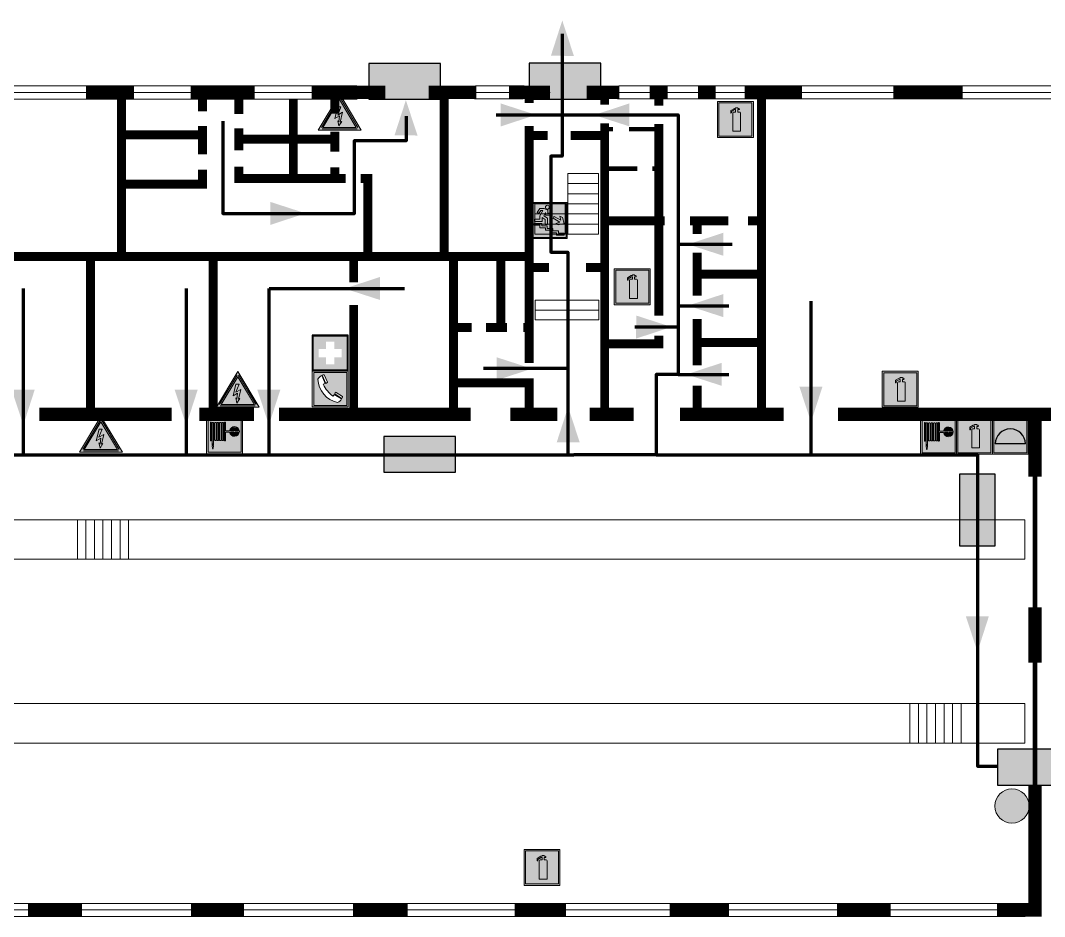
# Model space of a CAD drawing. Header units: millimetres. Extents: x 13114 to 67229, y 22859 to 38520.
# Drawn here: x 33638.7 to 33867, y 25099.8 to 25299.6 of the extents above; entities that cross this region are included whole.
import ezdxf

# ---------------------------------------------------------------- set-up
doc = ezdxf.new("R2010")
doc.units = ezdxf.units.MM
doc.layers.add('План_Штампы', color=7, linetype='Continuous')

# ---------------------------------------------------------------- blocks, each defined once
blk = doc.blocks.new('A$C7B4425F7')
at = {"true_color": 0xffffff}
blk.add_hatch(color=7, dxfattribs=at).paths.add_polyline_path([(0, 0), (-16, 0), (-16, -8), (0, -8)])
h = blk.add_hatch(color=126)
h.paths.add_polyline_path([(-0.2, -0.2), (-15.8, -0.2), (-15.8, -7.8), (-0.2, -7.8)])
h.paths.add_polyline_path([(-11.76, -2.03), (-11.76, -3.66), (-11.17, -3.66, -0.568275), (-11.17, -6.18), (-12.58, -6.18), (-12.58, -2.03)], flags=16)
h.paths.add_polyline_path([(-13.33, -4.12, -0.495768), (-13.59, -6.18), (-15.03, -6.18), (-15.03, -2.03), (-13.59, -2.03, -0.487973)], flags=16)
h.paths.add_polyline_path([(-10.25, -2.03), (-9.48, -2.03), (-9.48, -6.18), (-10.25, -6.18)], flags=16)
h.paths.add_polyline_path([(-13.84, -3.69), (-14.24, -3.69), (-14.24, -3.03), (-13.9, -3.03, -0.692621)], flags=0)
h.paths.add_polyline_path([(-9.15, -2.03), (-8.4, -2.03), (-8.04, -3.07), (-7.68, -2.03), (-6.93, -2.03), (-7.64, -4.1), (-6.93, -6.18), (-7.68, -6.18), (-8.04, -5.14), (-8.4, -6.18), (-9.15, -6.18), (-8.44, -4.1)], flags=16)
h.paths.add_polyline_path([(-11.76, -4.46), (-11.42, -4.46, -0.692621), (-11.36, -5.12), (-11.76, -5.12)], flags=0)
h.paths.add_polyline_path([(-13.9, -5.2), (-14.24, -5.2), (-14.24, -4.55), (-13.84, -4.55, -0.708038)], flags=0)
edge = h.paths.add_edge_path(flags=16)
edge.add_ellipse((-5.51, -4.08), major_axis=(0, 2.05), ratio=0.586184, start_angle=0, end_angle=360)
edge = h.paths.add_edge_path(flags=0)
edge.add_ellipse((-5.51, -4.08), major_axis=(0, 1.14), ratio=0.454828, start_angle=0, end_angle=360)
h.paths.add_polyline_path([(-4.13, -4.96, 0.377264), (-3.48, -4.52, 0.0555), (-3.16, -2.03), (-1.66, -2.03), (-1.66, -4.96), (-0.96, -4.96), (-0.96, -7.01), (-1.75, -7.01), (-1.75, -6.18), (-3.3, -6.18), (-3.3, -7.02), (-4.13, -7.02)], flags=16)
h.paths.add_polyline_path([(-2.73, -2.91), (-2.28, -2.91), (-2.28, -4.96), (-3.05, -4.96, 0.079136)], flags=0)
at = {"color": 126}
blk.add_lwpolyline([(-16, -8), (0, -8), (0, 0), (-16, 0)], close=True, dxfattribs=at)
blk = doc.blocks.new('вниз')
at = {"lineweight": 0, "true_color": 0xffffff}
h = blk.add_hatch(color=7, dxfattribs=at)
h.dxf.hatch_style = 1
h.paths.add_polyline_path([(40994.51, -4472.22), (40986.51, -4472.22), (40986.51, -4480.22), (40994.51, -4480.22)])
h.paths.add_polyline_path([(40994.31, -4472.42), (40994.31, -4480.01), (40986.71, -4480.01), (40986.71, -4472.42)], flags=16)
h.paths.add_polyline_path([(40988.43, -4473.53), (40989.43, -4473.53), (40990.19, -4473.96), (40990.19, -4474.6), (40991, -4474.6), (40991, -4475.06), (40989.73, -4475.06), (40989.73, -4474.46), (40989.3, -4475.18), (40990.17, -4475.7), (40990.17, -4477.11), (40989.63, -4477.11), (40989.63, -4476.01), (40988.94, -4475.59), (40988.94, -4476.46), (40988.94, -4476.46), (40987.47, -4476.46), (40987.26, -4476.46), (40987.26, -4475.92), (40988.4, -4475.92), (40988.4, -4475.2), (40989.1, -4473.99), (40988.66, -4473.99), (40988.24, -4474.7), (40987.86, -4474.47), (40988.41, -4473.56)], flags=0)
h.paths.add_polyline_path([(40990.55, -4473.29, -1), (40989.69, -4473.29, -1)], flags=0)
h.paths.add_polyline_path([(40988.85, -4476.89), (40988.85, -4477.43), (40990.1, -4477.43), (40990.1, -4477.99), (40991.34, -4477.99), (40991.34, -4478.54), (40992.59, -4478.54), (40992.59, -4479.09), (40993.83, -4479.09), (40993.83, -4479.52), (40992.17, -4479.52), (40992.17, -4478.97), (40990.91, -4478.97), (40990.91, -4478.41), (40989.68, -4478.41), (40989.68, -4477.86), (40988.43, -4477.86), (40988.43, -4477.31), (40987.6, -4477.31), (40987.18, -4477.31), (40987.18, -4476.89)], flags=0)
h.paths.add_polyline_path([(40991.61, -4475.33), (40993.12, -4476.2), (40992.9, -4475.27), (40993.48, -4475.6), (40993.83, -4476.88), (40992.56, -4477.22), (40991.97, -4476.88), (40992.9, -4476.61), (40991.38, -4475.74), (40991.58, -4475.39)], flags=0)
h.paths.add_polyline_path([(40990.19, -4473.96), (40989.43, -4473.53), (40988.43, -4473.53), (40988.41, -4473.56), (40987.86, -4474.47), (40988.24, -4474.7), (40988.66, -4473.99), (40989.1, -4473.99), (40988.4, -4475.2), (40988.4, -4475.92), (40987.26, -4475.92), (40987.26, -4476.46), (40987.47, -4476.46), (40988.94, -4476.46), (40988.94, -4476.27), (40988.94, -4475.59), (40989.63, -4476.01), (40989.63, -4477.11), (40990.17, -4477.11), (40990.17, -4475.7), (40989.3, -4475.18), (40989.73, -4474.46), (40989.73, -4475.06), (40991, -4475.06), (40991, -4474.6), (40990.19, -4474.6)], flags=0)
h.paths.add_polyline_path([(40990.55, -4473.29, 1), (40989.69, -4473.29, 1)], flags=0)
h.paths.add_polyline_path([(40991.61, -4475.33), (40991.58, -4475.39), (40991.38, -4475.74), (40992.9, -4476.61), (40991.97, -4476.88), (40992.56, -4477.22), (40993.83, -4476.88), (40993.48, -4475.6), (40992.9, -4475.27), (40993.12, -4476.2)], flags=0)
h.paths.add_polyline_path([(40990.1, -4477.43), (40988.85, -4477.43), (40988.85, -4476.89), (40987.18, -4476.89), (40987.18, -4477.31), (40987.6, -4477.31), (40988.43, -4477.31), (40988.43, -4477.86), (40989.68, -4477.86), (40989.68, -4478.41), (40990.91, -4478.41), (40990.91, -4478.97), (40992.17, -4478.97), (40992.17, -4479.52), (40993.83, -4479.52), (40993.83, -4479.09), (40992.59, -4479.09), (40992.59, -4478.54), (40991.34, -4478.54), (40991.34, -4477.99), (40990.1, -4477.99)], flags=0)
at = {"lineweight": 0}
h = blk.add_hatch(color=126, dxfattribs=at)
h.dxf.hatch_style = 1
h.paths.add_polyline_path([(40994.31, -4472.42), (40986.71, -4472.42), (40986.71, -4480.01), (40994.31, -4480.01)])
h.paths.add_polyline_path([(40988.43, -4473.53), (40989.43, -4473.53), (40990.19, -4473.96), (40990.19, -4474.6), (40991, -4474.6), (40991, -4475.06), (40989.73, -4475.06), (40989.73, -4474.46), (40989.3, -4475.18), (40990.17, -4475.7), (40990.17, -4477.11), (40989.63, -4477.11), (40989.63, -4476.01), (40988.94, -4475.59), (40988.94, -4476.46), (40988.94, -4476.46), (40987.47, -4476.46), (40987.26, -4476.46), (40987.26, -4475.92), (40988.4, -4475.92), (40988.4, -4475.2), (40989.1, -4473.99), (40988.66, -4473.99), (40988.24, -4474.7), (40987.86, -4474.47), (40988.41, -4473.56)], flags=16)
h.paths.add_polyline_path([(40990.55, -4473.29, -1), (40989.69, -4473.29, -1)], flags=16)
h.paths.add_polyline_path([(40988.85, -4476.89), (40988.85, -4477.43), (40990.1, -4477.43), (40990.1, -4477.99), (40991.34, -4477.99), (40991.34, -4478.54), (40992.59, -4478.54), (40992.59, -4479.09), (40993.83, -4479.09), (40993.83, -4479.52), (40992.17, -4479.52), (40992.17, -4478.97), (40990.91, -4478.97), (40990.91, -4478.41), (40989.68, -4478.41), (40989.68, -4477.86), (40988.43, -4477.86), (40988.43, -4477.31), (40987.6, -4477.31), (40987.18, -4477.31), (40987.18, -4476.89)], flags=16)
h.paths.add_polyline_path([(40991.61, -4475.33), (40993.12, -4476.2), (40992.9, -4475.27), (40993.48, -4475.6), (40993.83, -4476.88), (40992.56, -4477.22), (40991.97, -4476.88), (40992.9, -4476.61), (40991.38, -4475.74), (40991.58, -4475.39)], flags=16)
at = {"lineweight": 0, "true_color": 0xffffff}
h = blk.add_hatch(color=7, dxfattribs=at)
h.dxf.hatch_style = 1
h.paths.add_polyline_path([(40989.73, -4474.46), (40989.73, -4475.06), (40991, -4475.06), (40991, -4474.6), (40990.19, -4474.6), (40990.19, -4473.96), (40989.43, -4473.53), (40988.43, -4473.53), (40988.41, -4473.56), (40987.86, -4474.47), (40988.24, -4474.7), (40988.66, -4473.99), (40989.1, -4473.99), (40988.4, -4475.2), (40988.4, -4475.92), (40987.26, -4475.92), (40987.26, -4476.46), (40987.47, -4476.46), (40988.94, -4476.46), (40988.94, -4475.59), (40989.63, -4476.01), (40989.63, -4477.11), (40990.17, -4477.11), (40990.17, -4475.7), (40989.3, -4475.18)])
h.paths.add_polyline_path([(40989.69, -4473.29, 1), (40990.55, -4473.29, 1)])
h.paths.add_polyline_path([(40991.61, -4475.33), (40991.58, -4475.39), (40991.38, -4475.74), (40992.9, -4476.61), (40991.97, -4476.88), (40992.56, -4477.22), (40993.83, -4476.88), (40993.48, -4475.6), (40992.9, -4475.27), (40993.12, -4476.2)])
h.paths.add_polyline_path([(40990.1, -4477.43), (40988.85, -4477.43), (40988.85, -4476.89), (40987.18, -4476.89), (40987.18, -4477.31), (40987.6, -4477.31), (40988.43, -4477.31), (40988.43, -4477.86), (40989.68, -4477.86), (40989.68, -4478.41), (40990.91, -4478.41), (40990.91, -4478.97), (40992.17, -4478.97), (40992.17, -4479.52), (40993.83, -4479.52), (40993.83, -4479.09), (40992.59, -4479.09), (40992.59, -4478.54), (40991.34, -4478.54), (40991.34, -4477.99), (40990.1, -4477.99)])
at = {"color": 126, "lineweight": 0}
for points in [[(40986.51, -4472.22), (40994.51, -4472.22), (40994.51, -4480.22), (40986.51, -4480.22)], [(40986.71, -4472.42), (40994.31, -4472.42), (40994.31, -4480.01), (40986.71, -4480.01)]]:
    blk.add_lwpolyline(points, close=True, dxfattribs=at)
for points in [[(40987.47, -4476.46), (40987.26, -4476.46), (40987.26, -4475.92), (40988.4, -4475.92), (40988.4, -4475.2), (40989.1, -4473.99), (40988.66, -4473.99), (40988.24, -4474.7), (40987.86, -4474.47), (40988.41, -4473.56), (40988.43, -4473.53), (40989.43, -4473.53), (40990.19, -4473.96), (40990.19, -4474.6), (40991, -4474.6), (40991, -4475.06), (40989.73, -4475.06), (40989.73, -4474.46), (40989.3, -4475.18), (40990.17, -4475.7), (40990.17, -4477.11), (40989.63, -4477.11), (40989.63, -4476.01), (40988.94, -4475.59), (40988.94, -4476.46)], [(40987.47, -4476.46), (40988.94, -4476.46), (40988.94, -4476.27)], [(40991.58, -4475.39), (40991.38, -4475.74), (40992.9, -4476.61), (40991.97, -4476.88), (40992.56, -4477.22), (40993.83, -4476.88), (40993.48, -4475.6), (40992.9, -4475.27), (40993.12, -4476.2), (40991.61, -4475.33), (40991.58, -4475.39)], [(40987.6, -4477.31), (40987.18, -4477.31), (40987.18, -4476.89), (40988.85, -4476.89), (40988.85, -4477.43), (40990.1, -4477.43), (40990.1, -4477.99), (40991.34, -4477.99), (40991.34, -4478.54), (40992.59, -4478.54), (40992.59, -4479.09), (40993.83, -4479.09), (40993.83, -4479.52), (40992.17, -4479.52), (40992.17, -4478.97), (40990.91, -4478.97), (40990.91, -4478.41), (40989.68, -4478.41), (40989.68, -4477.86), (40988.43, -4477.86), (40988.43, -4477.31), (40987.6, -4477.31)]]:
    blk.add_lwpolyline(points, dxfattribs=at)
blk.add_circle((40990.12, -4473.29), 0.432, dxfattribs=at)
blk = doc.blocks.new('A$C3E6D3DDE')
at = {"lineweight": 5}
h = blk.add_hatch(color=40, dxfattribs=at)
h.paths.add_polyline_path([(24.1, 1.45), (16.46, -11.35), (31.74, -11.35)])
h.paths.add_polyline_path([(24.09, -0.46), (30.03, -10.41), (18.14, -10.41)], flags=16)
h.paths.add_polyline_path([(24.54, -3.08), (23.41, -6.02), (25.13, -5.01), (24.33, -8.5), (24.82, -8.27), (23.79, -9.86), (23.4, -8.04), (23.8, -8.43), (24.04, -6.29), (22.39, -7.25), (23.44, -3.08)], flags=0)
h = blk.add_hatch(color=256, dxfattribs=at)
h.paths.add_polyline_path([(24.37, 0.03, 0.567511), (23.82, 0.03), (17.59, -10.4, 0.582454), (17.86, -10.88), (30.32, -10.88, 0.582149), (30.6, -10.4)])
h.paths.add_polyline_path([(24.09, -0.46), (18.14, -10.41), (30.03, -10.41)], flags=16)
h.paths.add_polyline_path([(24.54, -3.08), (23.41, -6.02), (25.13, -5.01), (24.33, -8.5), (24.82, -8.27), (23.79, -9.86), (23.4, -8.04), (23.8, -8.43), (24.04, -6.29), (22.39, -7.25), (23.44, -3.08)], flags=0)
h = blk.add_hatch(color=40, dxfattribs=at)
h.paths.add_polyline_path([(24.09, -0.46), (18.14, -10.41), (30.03, -10.41)])
h.paths.add_polyline_path([(24.82, -8.27), (23.79, -9.86), (23.4, -8.04), (23.8, -8.43), (24.04, -6.29), (22.39, -7.25), (23.44, -3.08), (24.54, -3.08), (23.41, -6.02), (25.13, -5.01), (24.33, -8.5)], flags=16)
at = {"color": 40, "lineweight": 5}
for p, q in [((16.46, -11.35), (24.1, 1.45)), ((24.1, 1.45), (31.74, -11.35))]:
    blk.add_line(p, q, dxfattribs=at)
at = {"lineweight": 5}
for p, q in [((17.59, -10.4), (23.82, 0.03)), ((24.37, 0.03), (30.6, -10.4)), ((18.14, -10.41), (24.09, -0.46)), ((23.44, -3.08), (22.39, -7.25)), ((23.41, -6.02), (24.54, -3.08)), ((24.54, -3.08), (23.44, -3.08)), ((24.09, -0.46), (30.03, -10.41)), ((22.39, -7.25), (24.04, -6.29)), ((25.13, -5.01), (23.41, -6.02)), ((24.04, -6.29), (23.8, -8.43)), ((24.33, -8.5), (25.13, -5.01)), ((17.86, -10.88), (30.32, -10.88)), ((18.14, -10.41), (30.03, -10.41)), ((23.8, -8.43), (23.4, -8.04)), ((23.4, -8.04), (23.79, -9.86)), ((23.79, -9.86), (24.82, -8.27)), ((24.82, -8.27), (24.33, -8.5))]:
    blk.add_line(p, q, dxfattribs=at)
at = {"color": 50, "lineweight": 5}
blk.add_line((31.74, -11.35), (16.46, -11.35), dxfattribs=at)
blk = doc.blocks.new('A$C37112FD5')
at = {"true_color": 0xf5f5ff}
h = blk.add_hatch(color=7, dxfattribs=at)
h.dxf.hatch_style = 1
h.paths.add_polyline_path([(12.8, -7.4), (0, -7.4), (0, -20.2), (12.8, -20.2)])
h.paths.add_polyline_path([(12.29, -7.91), (12.29, -19.69), (0.51, -19.69), (0.51, -7.91)], flags=16)
h.paths.add_polyline_path([(4.98, -9.04, -0.42597), (5.17, -9.22), (5.17, -12.25), (5.17, -15.29, -0.432244), (4.98, -15.47), (4.83, -15.47, -0.42597), (4.64, -15.29), (4.64, -12.25), (4.64, -9.22, -0.432244), (4.83, -9.04)], flags=0)
h.paths.add_polyline_path([(4.28, -9.22), (4.28, -12.25), (4.28, -15.29, -0.432244), (4.09, -15.47), (3.94, -15.47, -0.42597), (3.75, -15.29), (3.75, -12.25), (3.75, -9.22, -0.432244), (3.94, -9.04), (4.09, -9.04, -0.42597)], flags=0)
h.paths.add_polyline_path([(5.72, -9.04), (5.87, -9.04, -0.42597), (6.06, -9.22), (6.06, -12.25), (6.06, -15.29, -0.432244), (5.87, -15.47), (5.72, -15.47, -0.42597), (5.53, -15.29), (5.53, -12.25), (5.53, -9.22, -0.432244)], flags=0)
h.paths.add_polyline_path([(6.42, -8.9), (6.5, -8.9, -0.42597), (6.69, -9.08), (6.69, -12.03), (8.21, -12.03, -15.824349), (8.21, -12.47), (6.69, -12.47), (6.69, -15.42, -0.432244), (6.5, -15.6), (6.42, -15.6)], flags=0)
h.paths.add_polyline_path([(3.39, -9.22), (3.39, -12.25), (3.39, -15.29, -0.432244), (3.2, -15.47), (3.05, -15.47, -0.42597), (2.85, -15.29), (2.85, -12.25), (2.85, -9.22, -0.432244), (3.05, -9.04), (3.2, -9.04, -0.42597)], flags=0)
h.paths.add_polyline_path([(2.5, -9.22), (2.5, -16.71), (1.96, -16.71), (1.96, -9.22, -0.432244), (2.15, -9.04), (2.31, -9.04, -0.42597)], flags=0)
h.paths.add_polyline_path([(1.61, -8.9), (1.61, -15.6), (1.57, -15.6, -0.42597), (1.37, -15.42), (1.37, -12.03), (1.37, -9.09, -0.432244), (1.57, -8.9)], flags=0)
h.paths.add_polyline_path([(9.76, -10.81), (9.76, -12.03), (8.49, -12.03, -0.336371)], flags=0)
h.paths.add_polyline_path([(8.49, -12.47), (9.76, -12.47), (9.76, -13.7, -0.336371)], flags=0)
h.paths.add_polyline_path([(10.11, -10.81, -0.336371), (11.38, -12.03), (10.11, -12.03)], flags=0)
h.paths.add_polyline_path([(10.11, -12.47), (11.38, -12.47, -0.336371), (10.11, -13.7)], flags=0)
h.paths.add_polyline_path([(2.5, -16.84), (2.5, -17.05), (1.97, -17.05), (1.97, -16.84)], flags=0)
h.paths.add_polyline_path([(2.5, -17.24, -0.033778), (2.24, -18.6, -0.033778), (1.97, -17.24)], flags=0)
h = blk.add_hatch(color=242)
h.dxf.hatch_style = 1
h.paths.add_polyline_path([(12.29, -7.91), (0.51, -7.91), (0.51, -19.69), (12.29, -19.69)])
h.paths.add_polyline_path([(6.42, -15.6), (6.42, -8.9), (6.5, -8.9, -0.42597), (6.69, -9.08), (6.69, -12.03), (8.21, -12.03, -15.824349), (8.21, -12.47), (6.69, -12.47), (6.69, -15.42, -0.432244), (6.5, -15.6)], flags=16)
h.paths.add_polyline_path([(5.87, -15.47), (5.72, -15.47, -0.42597), (5.53, -15.29), (5.53, -12.25), (5.53, -9.22, -0.432244), (5.72, -9.04), (5.87, -9.04, -0.42597), (6.06, -9.22), (6.06, -12.25), (6.06, -15.29, -0.432244)], flags=16)
h.paths.add_polyline_path([(4.98, -15.47), (4.83, -15.47, -0.42597), (4.64, -15.29), (4.64, -12.25), (4.64, -9.22, -0.432244), (4.83, -9.04), (4.98, -9.04, -0.42597), (5.17, -9.22), (5.17, -12.25), (5.17, -15.29, -0.432244)], flags=16)
h.paths.add_polyline_path([(4.09, -15.47), (3.94, -15.47, -0.42597), (3.75, -15.29), (3.75, -12.25), (3.75, -9.22, -0.432244), (3.94, -9.04), (4.09, -9.04, -0.42597), (4.28, -9.22), (4.28, -12.25), (4.28, -15.29, -0.432244)], flags=16)
h.paths.add_polyline_path([(3.2, -15.47), (3.05, -15.47, -0.42597), (2.85, -15.29), (2.85, -12.25), (2.85, -9.22, -0.432244), (3.05, -9.04), (3.2, -9.04, -0.42597), (3.39, -9.22), (3.39, -12.25), (3.39, -15.29, -0.432244)], flags=16)
h.paths.add_polyline_path([(2.5, -17.05), (1.97, -17.05), (1.97, -16.84), (2.5, -16.84)], flags=16)
h.paths.add_polyline_path([(2.5, -17.24, -0.033778), (2.24, -18.6, -0.033778), (1.97, -17.24)], flags=16)
h.paths.add_polyline_path([(2.5, -16.71), (1.96, -16.71), (1.96, -9.22, -0.432244), (2.15, -9.04), (2.31, -9.04, -0.42597), (2.5, -9.22)], flags=16)
h.paths.add_polyline_path([(1.61, -15.6), (1.57, -15.6, -0.42597), (1.37, -15.42), (1.37, -12.03), (1.37, -9.09, -0.432244), (1.57, -8.9), (1.61, -8.9)], flags=16)
h.paths.add_polyline_path([(8.49, -12.47), (9.76, -12.47), (9.76, -13.7, -0.336371)], flags=0)
h.paths.add_polyline_path([(10.11, -13.7), (10.11, -12.47), (11.38, -12.47, -0.336371)], flags=0)
h.paths.add_polyline_path([(8.49, -12.03, -0.336371), (9.76, -10.81), (9.76, -12.03)], flags=0)
h.paths.add_polyline_path([(10.11, -12.03), (10.11, -10.81, -0.336371), (11.38, -12.03)], flags=0)
h = blk.add_hatch(color=7, dxfattribs=at)
h.dxf.hatch_style = 1
h.paths.add_polyline_path([(1.61, -8.9), (1.57, -8.9, 0.432244), (1.37, -9.09), (1.37, -12.03), (1.37, -15.42, 0.42597), (1.57, -15.6), (1.61, -15.6)])
h.paths.add_polyline_path([(2.5, -9.22, 0.42597), (2.31, -9.04), (2.15, -9.04, 0.432244), (1.96, -9.22), (1.96, -16.71), (2.5, -16.71)])
h.paths.add_polyline_path([(2.5, -16.84), (1.97, -16.84), (1.97, -17.05), (2.5, -17.05)])
h.paths.add_polyline_path([(2.5, -17.24), (1.97, -17.24, 0.033778), (2.24, -18.6, 0.033778)])
h.paths.add_polyline_path([(3.39, -12.25), (3.39, -9.22, 0.42597), (3.2, -9.04), (3.05, -9.04, 0.432244), (2.85, -9.22), (2.85, -12.25), (2.85, -15.29, 0.42597), (3.05, -15.47), (3.2, -15.47, 0.432244), (3.39, -15.29)])
h.paths.add_polyline_path([(4.28, -12.25), (4.28, -9.22, 0.42597), (4.09, -9.04), (3.94, -9.04, 0.432244), (3.75, -9.22), (3.75, -12.25), (3.75, -15.29, 0.42597), (3.94, -15.47), (4.09, -15.47, 0.432244), (4.28, -15.29)])
h.paths.add_polyline_path([(5.17, -12.25), (5.17, -9.22, 0.42597), (4.98, -9.04), (4.83, -9.04, 0.432244), (4.64, -9.22), (4.64, -12.25), (4.64, -15.29, 0.42597), (4.83, -15.47), (4.98, -15.47, 0.432244), (5.17, -15.29)])
h.paths.add_polyline_path([(6.06, -12.25), (6.06, -9.22, 0.42597), (5.87, -9.04), (5.72, -9.04, 0.432244), (5.53, -9.22), (5.53, -12.25), (5.53, -15.29, 0.42597), (5.72, -15.47), (5.87, -15.47, 0.432244), (6.06, -15.29)])
h.paths.add_polyline_path([(6.69, -12.47), (8.21, -12.47, 15.824349), (8.21, -12.03), (6.69, -12.03), (6.69, -9.08, 0.42597), (6.5, -8.9), (6.42, -8.9), (6.42, -15.6), (6.5, -15.6, 0.432244), (6.69, -15.42)])
h.paths.add_polyline_path([(8.49, -12.47), (9.76, -12.47), (9.76, -13.7, -0.336371)], flags=16)
h.paths.add_polyline_path([(8.49, -12.03, -0.336371), (9.76, -10.81), (9.76, -12.03)], flags=16)
h.paths.add_polyline_path([(10.11, -12.47), (11.38, -12.47, -0.336371), (10.11, -13.7)], flags=16)
h.paths.add_polyline_path([(10.11, -12.03), (10.11, -10.81, -0.336371), (11.38, -12.03)], flags=16)
h = blk.add_hatch(color=242)
h.dxf.hatch_style = 1
h.paths.add_polyline_path([(9.76, -10.81, 0.336371), (8.49, -12.03), (9.76, -12.03)])
h.paths.add_polyline_path([(10.11, -10.81), (10.11, -12.03), (11.38, -12.03, 0.336371)])
h.paths.add_polyline_path([(11.38, -12.47), (10.11, -12.47), (10.11, -13.7, 0.336371)])
h.paths.add_polyline_path([(9.76, -12.47), (8.49, -12.47, 0.336371), (9.76, -13.7)])
at = {"color": 242, "lineweight": 5}
for p, q in [((0, -20.2), (0, -7.4)), ((0, -7.4), (12.8, -7.4)), ((1.37, -12.03), (1.37, -9.08)), ((1.57, -8.9), (1.61, -8.9)), ((1.61, -8.9), (1.61, -15.6)), ((1.96, -16.71), (1.96, -9.22)), ((2.15, -9.04), (2.31, -9.04)), ((2.5, -16.71), (2.5, -9.22)), ((2.85, -12.25), (2.85, -9.22)), ((3.05, -9.04), (3.2, -9.04)), ((3.39, -12.25), (3.39, -9.22)), ((3.75, -12.25), (3.75, -9.22)), ((3.94, -9.04), (4.09, -9.04)), ((4.28, -12.25), (4.28, -9.22)), ((4.64, -12.25), (4.64, -9.22)), ((4.83, -9.04), (4.98, -9.04)), ((5.17, -12.25), (5.17, -9.22)), ((5.53, -12.25), (5.53, -9.22)), ((5.72, -9.04), (5.87, -9.04)), ((6.06, -12.25), (6.06, -9.22)), ((6.42, -8.9), (6.42, -15.6)), ((6.5, -8.9), (6.42, -8.9)), ((6.69, -12.03), (6.69, -9.08)), ((9.76, -10.81), (9.76, -12.03)), ((10.11, -10.81), (10.11, -12.03)), ((12.8, -20.2), (12.8, -7.4)), ((1.37, -12.03), (1.37, -15.42)), ((2.85, -12.25), (2.85, -15.29)), ((3.39, -12.25), (3.39, -15.29)), ((3.75, -12.25), (3.75, -15.29)), ((4.28, -12.25), (4.28, -15.29)), ((4.64, -12.25), (4.64, -15.29)), ((5.17, -12.25), (5.17, -15.29)), ((5.53, -12.25), (5.53, -15.29)), ((6.06, -12.25), (6.06, -15.29)), ((8.21, -12.03), (6.69, -12.03)), ((8.21, -12.47), (6.69, -12.47)), ((6.69, -12.47), (6.69, -15.42)), ((9.76, -12.03), (8.49, -12.03)), ((9.76, -12.47), (8.49, -12.47)), ((9.76, -12.47), (9.76, -13.7)), ((11.38, -12.03), (10.11, -12.03)), ((11.38, -12.47), (10.11, -12.47)), ((10.11, -12.47), (10.11, -13.7)), ((1.57, -15.6), (1.61, -15.6)), ((1.96, -16.71), (2.5, -16.71)), ((1.97, -16.84), (2.5, -16.84)), ((1.97, -17.05), (1.97, -16.84)), ((2.5, -17.05), (1.97, -17.05)), ((1.97, -17.24), (2.5, -17.24)), ((2.5, -16.84), (2.5, -17.05)), ((3.05, -15.47), (3.2, -15.47)), ((3.94, -15.47), (4.09, -15.47)), ((4.83, -15.47), (4.98, -15.47)), ((5.72, -15.47), (5.87, -15.47)), ((6.42, -15.6), (6.5, -15.6)), ((0, -20.2), (12.8, -20.2))]:
    blk.add_line(p, q, dxfattribs=at)
blk.add_lwpolyline([(0.51, -7.91), (12.29, -7.91), (12.29, -19.69), (0.51, -19.69)], close=True, dxfattribs=at)
for centre, radius, start, end in [((1.56, -9.09), 0.182, 87.1027, 180.6071), ((2.15, -9.22), 0.182, 87.1027, 180.6071), ((2.32, -9.22), 0.182, 359.3929, 92.8973), ((3.04, -9.22), 0.182, 87.1027, 180.6071), ((3.21, -9.22), 0.182, 359.3929, 92.8973), ((3.93, -9.22), 0.182, 87.1027, 180.6071), ((4.1, -9.22), 0.182, 359.3929, 92.8973), ((4.82, -9.22), 0.182, 87.1027, 180.6071), ((4.99, -9.22), 0.182, 359.3929, 92.8973), ((5.71, -9.22), 0.182, 87.1027, 180.6071), ((5.88, -9.22), 0.182, 359.3929, 92.8973), ((6.51, -9.09), 0.182, 359.3929, 92.8973), ((9.93, -12.25), 1.74, 187.2319, 172.7681), ((9.93, -12.25), 1.46, 96.9927, 171.3585), ((9.93, -12.25), 1.46, 8.6415, 83.0073), ((9.93, -12.25), 1.46, 188.6415, 263.0073), ((9.93, -12.25), 1.46, 276.9927, 351.3585), ((1.56, -15.42), 0.182, 179.3929, 272.8973), ((12.17, -15.98), 10.27, 187.041, 194.7793), ((-7.7, -15.98), 10.27, 345.2207, 352.959), ((3.04, -15.29), 0.182, 179.3929, 272.8973), ((3.21, -15.29), 0.182, 267.1027, 0.6071), ((3.93, -15.29), 0.182, 179.3929, 272.8973), ((4.1, -15.29), 0.182, 267.1027, 0.6071), ((4.82, -15.29), 0.182, 179.3929, 272.8973), ((4.99, -15.29), 0.182, 267.1027, 0.6071), ((5.71, -15.29), 0.182, 179.3929, 272.8973), ((5.88, -15.29), 0.182, 267.1027, 0.6071), ((6.51, -15.42), 0.182, 267.1027, 0.6071)]:
    blk.add_arc(centre, radius, start, end, dxfattribs=at)
blk = doc.blocks.new('A$C456E1F9C')
at = {"lineweight": 5}
h = blk.add_hatch(color=242, dxfattribs=at)
h.paths.add_polyline_path([(0.51, -1.47), (0.51, -13.26), (12.29, -13.26), (12.29, -1.47)])
h.paths.add_polyline_path([(5.42, -4.95, -0.254479), (4.78, -5.4), (3.52, -2.53, -0.209735), (4.23, -2.4)], flags=16)
h.paths.add_polyline_path([(8.53, -8.6), (10.87, -10.17), (10.54, -10.76), (8.03, -9.13, -0.192251)], flags=16)
h.paths.add_polyline_path([(4.61, -5.49, 0.005518), (3.87, -5.72, 0.128647), (7.49, -10.01, 0.00809), (7.83, -9.33), (10.47, -10.97, -0.16736), (8.99, -12.25, -0.327862), (1.95, -3.95, -0.166952), (3.36, -2.62)], flags=16)
at = {"color": 242, "lineweight": 5}
for p, q in [((0, -13.77), (0, -0.97)), ((12.8, -0.97), (0, -0.97)), ((4.61, -5.49), (3.36, -2.62)), ((3.52, -2.53), (4.78, -5.4)), ((4.23, -2.4), (5.42, -4.95)), ((12.8, -13.77), (12.8, -0.97)), ((7.83, -9.33), (10.47, -10.97)), ((8.03, -9.13), (10.54, -10.76)), ((10.81, -10.12), (8.53, -8.6)), ((10.54, -10.76), (10.8, -10.3)), ((10.8, -10.3), (10.81, -10.12)), ((0, -13.77), (12.8, -13.77))]:
    blk.add_line(p, q, dxfattribs=at)
blk.add_lwpolyline([(0.51, -1.47), (12.29, -1.47), (12.29, -13.26), (0.51, -13.26)], close=True, dxfattribs=at)
for centre, radius, start, end in [((4.59, -5.34), 2.99, 114.2845, 152.1974), ((4.02, -3.27), 0.891, 76.3284, 123.7092), ((11.12, -3.31), 9.19, 183.9915, 256.6009), ((14.98, -39.1), 35.17, 107.1487, 108.4135), ((13.86, -0.94), 11.08, 205.5536, 234.8762), ((4.68, -4.59), 0.824, 276.9621, 334.0723), ((-13.31, 0.8), 23.44, 332.5487, 334.4027), ((8.94, -9.5), 0.989, 114.4092, 157.9388), ((7.87, -9.46), 3, 291.9291, 329.9329)]:
    blk.add_arc(centre, radius, start, end, dxfattribs=at)
blk = doc.blocks.new('A$C18900ED3')
h = blk.add_hatch(color=126)
h.paths.add_polyline_path([(-0.18, -0.18), (-7.02, -0.18), (-7.02, -7.02), (-0.18, -7.02)])
h.paths.add_polyline_path([(-5.89, -4.46), (-5.89, -2.77), (-4.46, -2.77), (-4.46, -1.31), (-2.77, -1.31), (-2.77, -2.77), (-1.33, -2.77), (-1.33, -4.46), (-2.77, -4.46), (-2.77, -5.89), (-4.46, -5.89), (-4.46, -4.46)], flags=16)
at = {"color": 126}
for p, q in [((-7.2, 0), (-7.2, -7.2)), ((0, 0), (-7.2, 0)), ((0, -7.2), (0, 0)), ((-7.02, -7.02), (-7.02, -0.18)), ((-7.02, -0.18), (-0.18, -0.18)), ((-0.18, -0.18), (-0.18, -7.02)), ((-7.2, -7.2), (0, -7.2)), ((-0.18, -7.02), (-7.02, -7.02))]:
    blk.add_line(p, q, dxfattribs=at)
blk = doc.blocks.new('A$C3AD82952')
at = {"true_color": 0xf5f5ff}
h = blk.add_hatch(color=7, dxfattribs=at)
h.dxf.hatch_style = 1
h.paths.add_polyline_path([(8.21, 8.73, 0.414214), (7.89, 9.05), (7.22, 9.05), (7.22, 9.92), (7.59, 9.92, 1), (7.57, 10.36), (7.22, 10.36), (7.22, 10.6), (6.43, 10.6), (6.43, 10.36), (6.01, 10.36), (4.74, 9.59), (4.74, 8.69), (4.98, 8.73), (4.98, 9.26), (6.12, 9.91), (6.43, 9.91), (6.43, 9.05), (5.76, 9.05, 0.414214), (5.44, 8.73), (5.44, 2.2), (8.21, 2.2)], flags=0)
h.paths.add_polyline_path([(12.8, 12.8), (0, 12.8), (0, 0), (12.8, 0)])
h.paths.add_polyline_path([(0.51, 12.29), (12.29, 12.29), (12.29, 0.51), (0.51, 0.51)], flags=16)
h.paths.add_polyline_path([(4.74, 9.59), (6.01, 10.36), (6.43, 10.36), (6.43, 10.6), (7.22, 10.6), (7.22, 10.36), (7.59, 10.36, -0.94586), (7.59, 9.92), (7.22, 9.92), (7.22, 9.05), (7.89, 9.05, -0.414214), (8.21, 8.73), (8.21, 2.2), (5.44, 2.2), (5.44, 8.73, -0.414214), (5.76, 9.05), (6.43, 9.05), (6.43, 9.91), (6.12, 9.91), (4.98, 9.26), (4.98, 8.73), (4.74, 8.69)], flags=0)
h = blk.add_hatch(color=242)
h.dxf.hatch_style = 1
h.paths.add_polyline_path([(12.29, 12.29), (0.51, 12.29), (0.51, 0.51), (12.29, 0.51)])
h.paths.add_polyline_path([(4.74, 8.69), (4.74, 9.59), (6.01, 10.36), (6.43, 10.36), (6.43, 10.6), (7.22, 10.6), (7.22, 10.36), (7.59, 10.36, -0.94586), (7.59, 9.92), (7.22, 9.92), (7.22, 9.05), (7.89, 9.05, -0.414214), (8.21, 8.73), (8.21, 2.2), (5.44, 2.2), (5.44, 8.73, -0.414214), (5.76, 9.05), (6.43, 9.05), (6.43, 9.91), (6.12, 9.91), (4.98, 9.26), (4.98, 8.73)], flags=16)
h = blk.add_hatch(color=7, dxfattribs=at)
h.dxf.hatch_style = 1
h.paths.add_polyline_path([(8.21, 8.73, 0.414214), (7.89, 9.05), (7.22, 9.05), (7.22, 9.92), (7.59, 9.92, 1), (7.57, 10.36), (7.22, 10.36), (7.22, 10.6), (6.43, 10.6), (6.43, 10.36), (6.01, 10.36), (4.74, 9.59), (4.74, 8.69), (4.98, 8.73), (4.98, 9.26), (6.12, 9.91), (6.43, 9.91), (6.43, 9.05), (5.76, 9.05, 0.414214), (5.44, 8.73), (5.44, 2.2), (8.21, 2.2)])
at = {"color": 242, "lineweight": 5}
for p, q in [((0, 0), (0, 12.8)), ((0, 12.8), (12.8, 12.8)), ((12.8, 0), (12.8, 12.8)), ((6.01, 10.36), (4.74, 9.59)), ((4.74, 9.59), (4.74, 8.69)), ((4.74, 8.69), (4.98, 8.73)), ((4.98, 9.26), (6.12, 9.91)), ((4.98, 8.73), (4.98, 9.26)), ((5.44, 2.2), (5.44, 8.73)), ((5.76, 9.05), (6.43, 9.05)), ((6.01, 10.36), (6.43, 10.36)), ((6.12, 9.91), (6.43, 9.91)), ((7.22, 10.6), (6.43, 10.6)), ((6.43, 10.6), (6.43, 10.36)), ((6.43, 9.91), (6.43, 9.05)), ((7.22, 10.36), (7.22, 10.6)), ((7.59, 10.36), (7.22, 10.36)), ((7.22, 9.05), (7.22, 9.92)), ((7.59, 9.92), (7.22, 9.92)), ((7.89, 9.05), (7.22, 9.05)), ((8.21, 2.2), (8.21, 8.73)), ((0, 0), (12.8, 0)), ((5.44, 2.2), (8.21, 2.2))]:
    blk.add_line(p, q, dxfattribs=at)
blk.add_lwpolyline([(0.51, 12.29), (12.29, 12.29), (12.29, 0.51), (0.51, 0.51)], close=True, dxfattribs=at)
for centre, radius, start, end in [((5.76, 8.73), 0.32, 90, 180), ((7.58, 10.14), 0.223, 273.1875, 86.8125), ((7.89, 8.73), 0.32, 0, 90)]:
    blk.add_arc(centre, radius, start, end, dxfattribs=at)
blk = doc.blocks.new('A$C1E1F2D43')
at = {"true_color": 0xffffff}
blk.add_hatch(color=7, dxfattribs=at).paths.add_polyline_path([(8, 0), (0, 0), (0, -8), (8, -8)])
h = blk.add_hatch(color=242)
h.paths.add_polyline_path([(0.32, -0.32), (0.32, -7.68), (7.68, -7.68), (7.68, -0.32)])
h.paths.add_polyline_path([(7.35, -5.71), (0.65, -5.71, -1)], flags=16)
at = {"color": 242, "lineweight": 5}
for p, q in [((0, 0), (8, 0)), ((0, -8), (0, 0)), ((0, 0), (8, 0)), ((8, -8), (8, 0)), ((0, -8), (8, -8))]:
    blk.add_line(p, q, dxfattribs=at)
at = {"color": 242}
blk.add_line((7.35, -5.71), (0.65, -5.71), dxfattribs=at)
at = {"color": 242, "lineweight": 5}
blk.add_lwpolyline([(0.32, -0.32), (7.68, -0.32), (7.68, -7.68), (0.32, -7.68)], close=True, dxfattribs=at)
at = {"color": 242}
blk.add_arc((4, -5.71), 3.35, 0, 180, dxfattribs=at)
blk = doc.blocks.new('A$C7B8C2D5B')
at = {"lineweight": 0}
h = blk.add_hatch(color=5, dxfattribs=at)
h.dxf.hatch_style = 1
h.paths.add_polyline_path([(1.4, -3.02, 1), (-2.11, -3.02, 1)])
at = {"color": 5, "lineweight": 0}
blk.add_circle((-0.36, -3.02), 1.75, dxfattribs=at)
blk = doc.blocks.new('A$C32E8229D')
at = {"true_color": 0xffffff}
blk.add_hatch(color=7, dxfattribs=at).paths.add_polyline_path([(0, 0), (0, -8), (16, -8), (16, 0)])
h = blk.add_hatch(color=126)
h.paths.add_polyline_path([(0.2, -0.2), (15.8, -0.2), (15.8, -7.8), (0.2, -7.8)])
h.paths.add_polyline_path([(13.49, -2.05), (12.08, -2.05), (11.37, -2.63, 0.162397), (11.29, -2.84), (11.29, -3.63), (10.35, -3.63), (10.35, -4.05), (11.68, -4.05), (11.68, -3.48), (12.26, -4.28), (11.29, -5.1), (11.29, -6.78), (11.85, -6.78), (11.85, -5.44), (12.8, -4.64), (12.8, -5.94), (14.46, -5.94), (14.46, -5.39), (13.45, -5.39), (13.45, -3.97), (12.46, -2.59), (13.15, -2.59), (13.69, -3.34), (14.18, -3)], flags=16)
h.paths.add_polyline_path([(10.74, -1.82, 1), (11.8, -1.82, 1)], flags=16)
h.paths.add_polyline_path([(9.39, -3.59), (5.99, -3.59), (6.56, -3.03), (5.91, -3.03), (5.1, -3.83), (5.91, -4.64), (6.56, -4.64), (5.99, -4.09), (9.39, -4.09)], flags=16)
h.paths.add_polyline_path([(4.29, -1.08), (1.72, -1.08), (1.72, -6.6), (4.29, -6.6)], flags=16)
at = {"color": 126}
blk.add_lwpolyline([(16, -8), (0, -8), (0, 0), (16, 0)], close=True, dxfattribs=at)

msp = doc.modelspace()

# ---------------------------------------------------------------- linework, layer by layer
at = {"color": 126, "lineweight": 100, "true_color": 0x008754}
for points in [[(33759.5, 25296.63), (33759.5, 25278.57)], [(33744.77, 25278.57), (33785.32, 25278.57), (33785.32, 25249.75), (33797.36, 25249.75)], [(33759.5, 25278.57), (33759.5, 25269.33), (33756.98, 25269.33), (33756.98, 25247.99), (33760.75, 25247.99), (33760.75, 25202.77)], [(33683.83, 25277.18), (33683.83, 25256.58), (33713.15, 25256.58), (33713.15, 25272.83), (33724.74, 25272.83), (33724.74, 25278.28)], [(33785.32, 25249.75), (33785.32, 25236), (33796.63, 25236)], [(33639.4, 25202.77), (33639.4, 25233.91), (33639.4, 25239.87)], [(33675.72, 25202.77), (33675.72, 25233.91), (33675.72, 25239.87)], [(33694.15, 25202.77), (33694.15, 25233.91), (33694.15, 25239.87)], [(33694.15, 25239.87), (33724.31, 25239.87)], [(33785.32, 25236), (33785.32, 25231.25), (33775.69, 25231.25)], [(33785.32, 25220.67), (33780.44, 25220.67), (33780.44, 25202.77), (33814.96, 25202.77), (33814.96, 25237.04)], [(33785.32, 25231.25), (33785.32, 25220.67), (33796.63, 25220.67)], [(33760.75, 25222), (33741.96, 25222)], [(33595.96, 25202.77), (33762.06, 25202.77)], [(33780.44, 25202.77), (33762.06, 25202.77)], [(33814.96, 25202.77), (33852.05, 25202.77), (33852.05, 25133.33), (33856.49, 25133.33)]]:
    msp.add_lwpolyline(points, dxfattribs=at)
at = {"lineweight": 0}
for points in [[(33633.18, 25285.06), (33713.69, 25285.06)], [(33633.81, 25283.59), (33714.32, 25283.59)], [(33740.16, 25285.06), (33751.03, 25285.06)], [(33740.32, 25283.59), (33751.19, 25283.59)], [(33752.11, 25283.59), (33756.79, 25283.59)], [(33772.07, 25285.02), (33946.48, 25285.02)], [(33772.22, 25283.59), (33946.63, 25283.59)], [(33633.28, 25282.1), (33713.79, 25282.1)], [(33739.94, 25282.11), (33750.8, 25282.11)], [(33771.78, 25282.13), (33946.19, 25282.13)], [(33472.77, 25102.7), (33862.66, 25102.7)], [(33473.11, 25101.33), (33863, 25101.33)], [(33472.77, 25099.86), (33862.66, 25099.86)]]:
    msp.add_lwpolyline(points, dxfattribs=at)
at = {"lineweight": 100, "const_width": 3}
for points in [[(33653.3, 25283.59), (33664.01, 25283.59)], [(33676.63, 25283.59), (33690.91, 25283.59)], [(33703.66, 25283.59), (33720.04, 25283.59)], [(33729.75, 25283.59), (33740.32, 25283.59)], [(33747.6, 25283.59), (33756.79, 25283.59)], [(33764.94, 25283.59), (33772.22, 25283.59)], [(33778.98, 25283.59), (33782.97, 25283.59)], [(33789.73, 25283.59), (33793.72, 25283.59)], [(33800.13, 25283.59), (33812.96, 25283.59)], [(33833.31, 25283.59), (33848.77, 25283.59)], [(33672.41, 25211.78), (33642.95, 25211.78)], [(33690.75, 25211.78), (33678.58, 25211.78)], [(33739.07, 25211.78), (33696.39, 25211.78)], [(33758.37, 25211.78), (33747.89, 25211.78)], [(33775.42, 25211.78), (33765.63, 25211.78)], [(33808.84, 25211.78), (33785.76, 25211.78)], [(33864.86, 25211.78), (33820.96, 25211.78)], [(33882.55, 25211.78), (33864.86, 25211.78), (33864.86, 25197.87)], [(33864.86, 25168.77), (33864.86, 25156.44)], [(33864.86, 25128.98), (33864.86, 25101.33), (33856.43, 25101.33)], [(33652.42, 25101.33), (33640.44, 25101.33)], [(33688.53, 25101.33), (33676.73, 25101.33)], [(33725, 25101.33), (33712.84, 25101.33)], [(33760.3, 25101.33), (33748.9, 25101.33)], [(33796.69, 25101.33), (33783.47, 25101.33)], [(33832.71, 25101.33), (33820.77, 25101.33)]]:
    msp.add_lwpolyline(points, dxfattribs=at)
at = {"lineweight": 0}
for points, const_width in [([(33661.24, 25246.98), (33661.24, 25283.45), (33661.24, 25263.15), (33679.29, 25263.15), (33679.29, 25266.37)], 2), ([(33679.29, 25279.34), (33679.29, 25283.44)], 2), ([(33687.43, 25283.11), (33687.43, 25278.79)], 2), ([(33699.55, 25264.41), (33699.55, 25282.05)], 2), ([(33708.81, 25278.82), (33708.81, 25282.73)], 2), ([(33733.17, 25246.98), (33733.17, 25282.95)], 2), ([(33752.11, 25281.19), (33752.11, 25283.51)], 2), ([(33768.95, 25280.81), (33768.95, 25283.4)], 2), ([(33781.01, 25283.02), (33781.01, 25280.63)], 2), ([(33800.9, 25254.93), (33803.94, 25254.93), (33803.94, 25212.94), (33803.94, 25282.77)], 2), ([(33679.29, 25269.75), (33679.29, 25276.08)], 2), ([(33687.43, 25275.56), (33687.43, 25270.64)], 2), ([(33752.11, 25246.98), (33752.11, 25276.12)], 2), ([(33761.38, 25274), (33768.95, 25274), (33768.95, 25276.65)], 2), ([(33781.01, 25276.5), (33781.01, 25233.82)], 2), ([(33679.29, 25274.09), (33661.24, 25274.09)], 2), ([(33687.43, 25273.16), (33708.81, 25273.16)], 2), ([(33708.81, 25270.34), (33708.81, 25274.86)], 2), ([(33752.11, 25274), (33756.25, 25274)], 2), ([(33768.95, 25274), (33768.95, 25211.84)], 2), ([(33769.26, 25275.39), (33770.81, 25275.39)], 1), ([(33774.38, 25275.39), (33780.5, 25275.39)], 1), ([(33687.43, 25267.03), (33687.43, 25264.41), (33711.19, 25264.41)], 2), ([(33708.81, 25264.41), (33708.81, 25266.88)], 2), ([(33769.52, 25266.57), (33776.23, 25266.57)], 1), ([(33779.6, 25266.57), (33780.75, 25266.57)], 1), ([(33714.55, 25264.41), (33716.16, 25264.41), (33716.16, 25246.98)], 2), ([(33768.95, 25254.93), (33782.36, 25254.93)], 2), ([(33788, 25254.93), (33796.51, 25254.93)], 2), ([(33789.54, 25254.93), (33789.54, 25252.01)], 2), ([(33789.54, 25247.87), (33789.54, 25238.24)], 2), ([(33619.27, 25246.98), (33752.11, 25246.98), (33752.11, 25223.21)], 2), ([(33654.32, 25211.78), (33654.32, 25246.98)], 2), ([(33681.71, 25211.78), (33681.71, 25246.98)], 2), ([(33713, 25241.22), (33713, 25246.98)], 2), ([(33735.25, 25211.78), (33735.25, 25246.98)], 2), ([(33745.78, 25231.13), (33745.78, 25246.98)], 2), ([(33756.51, 25244.53), (33752.11, 25244.53)], 2), ([(33768.95, 25244.53), (33764.76, 25244.53)], 2), ([(33789.54, 25243.04), (33803.94, 25243.04)], 2), ([(33713, 25211.78), (33713, 25236.17)], 2), ([(33789.54, 25233.02), (33789.54, 25222.73)], 2), ([(33735.25, 25231.13), (33739.3, 25231.13)], 2), ([(33747.21, 25231.13), (33742.5, 25231.13)], 2), ([(33752.11, 25231.13), (33750.85, 25231.13)], 2), ([(33781.01, 25229.35), (33781.01, 25227.54), (33768.95, 25227.54)], 2), ([(33789.54, 25227.81), (33803.94, 25227.81)], 2), ([(33752.11, 25219.76), (33752.11, 25211.88), (33752.11, 25218.81), (33735.25, 25218.81)], 2), ([(33789.54, 25218.16), (33789.54, 25212.23)], 2), ([(33864.86, 25128.98), (33864.86, 25203.52)], 1)]:
    msp.add_lwpolyline(points, dxfattribs=dict(at, const_width=const_width))
for points in [[(33760.75, 25263.24), (33767.57, 25263.24), (33767.57, 25265.49), (33760.75, 25265.49)], [(33760.75, 25260.99), (33767.57, 25260.99), (33767.57, 25263.24), (33760.75, 25263.24)], [(33760.75, 25258.73), (33767.57, 25258.73), (33767.57, 25260.99), (33760.75, 25260.99)], [(33753.36, 25256.48), (33760.17, 25256.48), (33760.17, 25258.73), (33753.36, 25258.73)], [(33760.75, 25256.48), (33767.57, 25256.48), (33767.57, 25258.73), (33760.75, 25258.73)], [(33753.36, 25254.22), (33760.17, 25254.22), (33760.17, 25256.48), (33753.36, 25256.48)], [(33760.75, 25254.22), (33767.57, 25254.22), (33767.57, 25256.48), (33760.75, 25256.48)], [(33753.36, 25251.97), (33760.17, 25251.97), (33760.17, 25254.22), (33753.36, 25254.22)], [(33760.75, 25251.97), (33767.57, 25251.97), (33767.57, 25254.22), (33760.75, 25254.22)], [(33753.43, 25235.06), (33767.67, 25235.06), (33767.67, 25237.23), (33753.43, 25237.23)], [(33753.43, 25232.9), (33767.67, 25232.9), (33767.67, 25235.06), (33753.43, 25235.06)], [(33465.64, 25188.29), (33862.6, 25188.29), (33862.6, 25179.5), (33465.64, 25179.5)], [(33651.41, 25179.5), (33653.32, 25179.5), (33653.32, 25188.29), (33651.41, 25188.29)], [(33653.32, 25179.5), (33655.22, 25179.5), (33655.22, 25188.29), (33653.32, 25188.29)], [(33655.22, 25179.5), (33657.12, 25179.5), (33657.12, 25188.29), (33655.22, 25188.29)], [(33657.12, 25179.5), (33659.03, 25179.5), (33659.03, 25188.29), (33657.12, 25188.29)], [(33659.03, 25179.5), (33660.93, 25179.5), (33660.93, 25188.29), (33659.03, 25188.29)], [(33660.93, 25179.5), (33662.84, 25179.5), (33662.84, 25188.29), (33660.93, 25188.29)], [(33465.61, 25147.29), (33862.6, 25147.29), (33862.6, 25138.51), (33465.61, 25138.51)], [(33836.97, 25138.51), (33838.87, 25138.51), (33838.87, 25147.29), (33836.97, 25147.29)], [(33838.87, 25138.51), (33840.78, 25138.51), (33840.78, 25147.29), (33838.87, 25147.29)], [(33840.78, 25138.51), (33842.68, 25138.51), (33842.68, 25147.29), (33840.78, 25147.29)], [(33842.68, 25138.51), (33844.59, 25138.51), (33844.59, 25147.29), (33842.68, 25147.29)], [(33844.59, 25138.51), (33846.49, 25138.51), (33846.49, 25147.29), (33844.59, 25147.29)], [(33846.49, 25138.51), (33848.4, 25138.51), (33848.4, 25147.29), (33846.49, 25147.29)]]:
    msp.add_lwpolyline(points, close=True, dxfattribs=at)
at = {"layer": 'План_Штампы', "color": 126, "true_color": 0x008754}
for points in [[(33762.09, 25291.73), (33756.96, 25291.74), (33759.5, 25299.62)], [(33727.23, 25273.97), (33722.09, 25273.98), (33724.64, 25281.86)], [(33745.75, 25275.98), (33745.77, 25281.12), (33753.64, 25278.57)], [(33774.48, 25281.13), (33774.47, 25276), (33766.59, 25278.54)], [(33694.4, 25254.03), (33694.41, 25259.17), (33702.29, 25256.62)], [(33795.41, 25252.29), (33795.39, 25247.16), (33787.51, 25249.7)], [(33718.89, 25242.43), (33718.87, 25237.3), (33710.99, 25239.84)], [(33795.39, 25238.62), (33795.38, 25233.48), (33787.5, 25236.03)], [(33775.96, 25228.69), (33775.98, 25233.83), (33783.85, 25231.28)], [(33744.84, 25219.39), (33744.85, 25224.53), (33752.73, 25221.98)], [(33795.05, 25223.29), (33795.04, 25218.16), (33787.16, 25220.7)], [(33636.77, 25217.3), (33641.9, 25217.28), (33639.36, 25209.41)], [(33673.09, 25217.3), (33678.23, 25217.28), (33675.68, 25209.41)], [(33691.52, 25217.3), (33696.65, 25217.28), (33694.11, 25209.41)], [(33812.35, 25217.97), (33817.49, 25217.96), (33814.94, 25210.08)], [(33763.39, 25205.54), (33758.26, 25205.56), (33760.8, 25213.44)], [(33849.46, 25166.77), (33854.59, 25166.76), (33852.05, 25158.88)]]:
    msp.add_solid(points, dxfattribs=at)

# ---------------------------------------------------------------- block references
for name, p, xscale, yscale, zscale in [('A$C3E6D3DDE', (33694.82, 25282.27), 0.625, 0.625, 0.625), ('A$C3AD82952', (33794.1, 25273.54), 0.625, 0.625, 0.625), ('A$C3AD82952', (33771.1, 25236.25), 0.625, 0.625, 0.625), ('A$C18900ED3', (33711.77, 25229.48), 1.111111111007631, 1.111111111007631, 1.111111111007631), ('A$C3E6D3DDE', (33672.11, 25220.48), 0.625, 0.625, 0.625), ('A$C456E1F9C', (33703.77, 25222.08), 0.625, 0.625, 0.625), ('A$C3AD82952', (33830.83, 25213.39), 0.625, 0.625, 0.625), ('A$C3E6D3DDE', (33641.6, 25210.44), 0.625, 0.625, 0.625), ('A$C37112FD5', (33680.22, 25215.64), 0.6249984004534781, 0.6249984004534781, 0.6249984004534781), ('A$C37112FD5', (33839.37, 25215.54), 0.6249984004534781, 0.6249984004534781, 0.6249984004534781), ('A$C3AD82952', (33847.37, 25202.92), 0.625, 0.625, 0.625), ('A$C7B8C2D5B', (33860.53, 25131.04), 2.177419353276491, 2.177419353276491, 2.177419353276491), ('A$C3AD82952', (33750.97, 25106.78), 0.625, 0.625, 0.625)]:
    msp.add_blockref(name, p, dxfattribs=dict(xscale=xscale, yscale=yscale, zscale=zscale))
at = {"color": 126, "true_color": 0x008754}
msp.add_blockref('вниз', (-7233.94, 29731.26), dxfattribs=at)
at = {"color": 1}
msp.add_blockref('A$C1E1F2D43', (33855.37, 25210.92), dxfattribs=at)
at = {"layer": 'План_Штампы'}
for p in [(33732.39, 25290.06), (33768.12, 25290.09), (33872.49, 25137.12)]:
    msp.add_blockref('A$C7B4425F7', p, dxfattribs=at)
at = {"layer": 'План_Штампы', "color": 126, "true_color": 0x008754, "xscale": -1}
msp.add_blockref('A$C32E8229D', (33735.72, 25206.88), dxfattribs=at)
at = {"layer": 'План_Штампы', "color": 126, "true_color": 0x008754, "xscale": -1, "rotation": 270}
msp.add_blockref('A$C32E8229D', (33856.03, 25182.46), dxfattribs=at)

doc.saveas('drawing.dxf')
